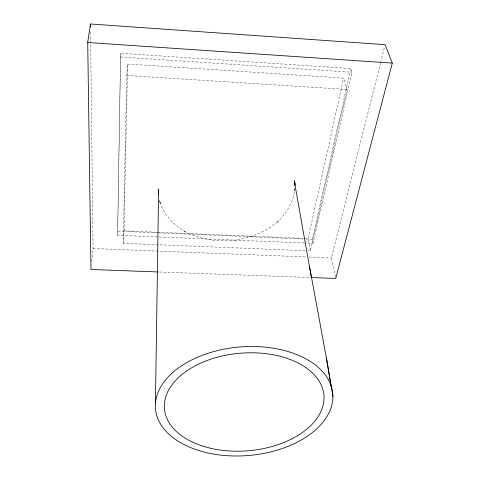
<?xml version="1.0" encoding="UTF-8"?>
<svg xmlns="http://www.w3.org/2000/svg" width="480" height="480" viewBox="0 0 480 480"><rect width="100%" height="100%" fill="white"/><g stroke="black" fill="none" stroke-linecap="round" stroke-linejoin="round"><path stroke-width="0.36" stroke-dasharray="2.4 1.8" d="M304.224 242.994L117.618 235.272L120.606 53.28L350.85 68.574L352.008 72.246L313.026 243.36L304.962 243.024M117.618 235.272L120.606 53.28M305.136 250.656L123.234 243.324L126.792 75.504L127.62 64.062L343.596 78.102L346.968 89.466L310.368 250.866L308.124 250.776M123.234 243.324L123.99 230.838L127.62 64.062M294.624 187.914C294.318 201.114 286.728 212.958 277.488 221.91L278.664 220.836C253.032 243.312 213.312 247.188 183.552 230.766L184.806 231.582C173.13 224.526 162.882 213.852 159.606 200.286M91.764 261.546L93.072 248.526L90.678 43.92M310.368 250.866L308.082 238.578L343.596 78.102M313.026 243.36L312.258 239.346L350.85 68.574M335.43 276.984L331.398 257.928L380.412 63.264M380.592 62.55L384.558 46.818M159.39 272.004L311.172 277.554M93.072 248.526L306.81 256.956M309.012 257.046L331.398 257.928M123.99 230.838L308.082 238.578M117.9 231.192L158.502 232.896M159.246 232.926L303.36 238.974M306.33 239.1L312.258 239.346M126.792 75.504L346.968 89.466M120.288 56.976L352.008 72.246M159.678 201.192L160.44 204.072L159.564 200.46M90.54 32.118L90.672 43.182M294.666 189.372L294.63 190.776L294.696 189.36"/><path stroke-width="0.72" d="M155.424 403.584L158.622 189.162L158.634 194.124M294.888 185.106L294.978 182.982L294.828 185.094M157.926 271.95L90.966 269.502L87.72 42.516L90.444 24L385.098 44.67L392.28 63.102L335.742 278.454L311.172 277.554M87.72 42.516L392.28 63.102M309.438 266.244L326.406 357.936L332.886 396.39A88.962 54.432 -4.8 0 1 200.094 450.924A88.962 54.432 -4.8 0 1 199.368 356.472A88.962 54.432 -4.8 0 1 332.886 396.39M311.166 276.252L294.24 180.666L294.672 185.118M326.406 357.936L331.056 385.722M90.444 24L90.48 26.952M204.45 446.628A80.028 48.942 -4.8 0 0 324.036 397.728A80.028 48.942 -4.8 0 0 204.066 361.698A80.028 48.942 -4.8 0 0 204.45 446.628"/></g></svg>
